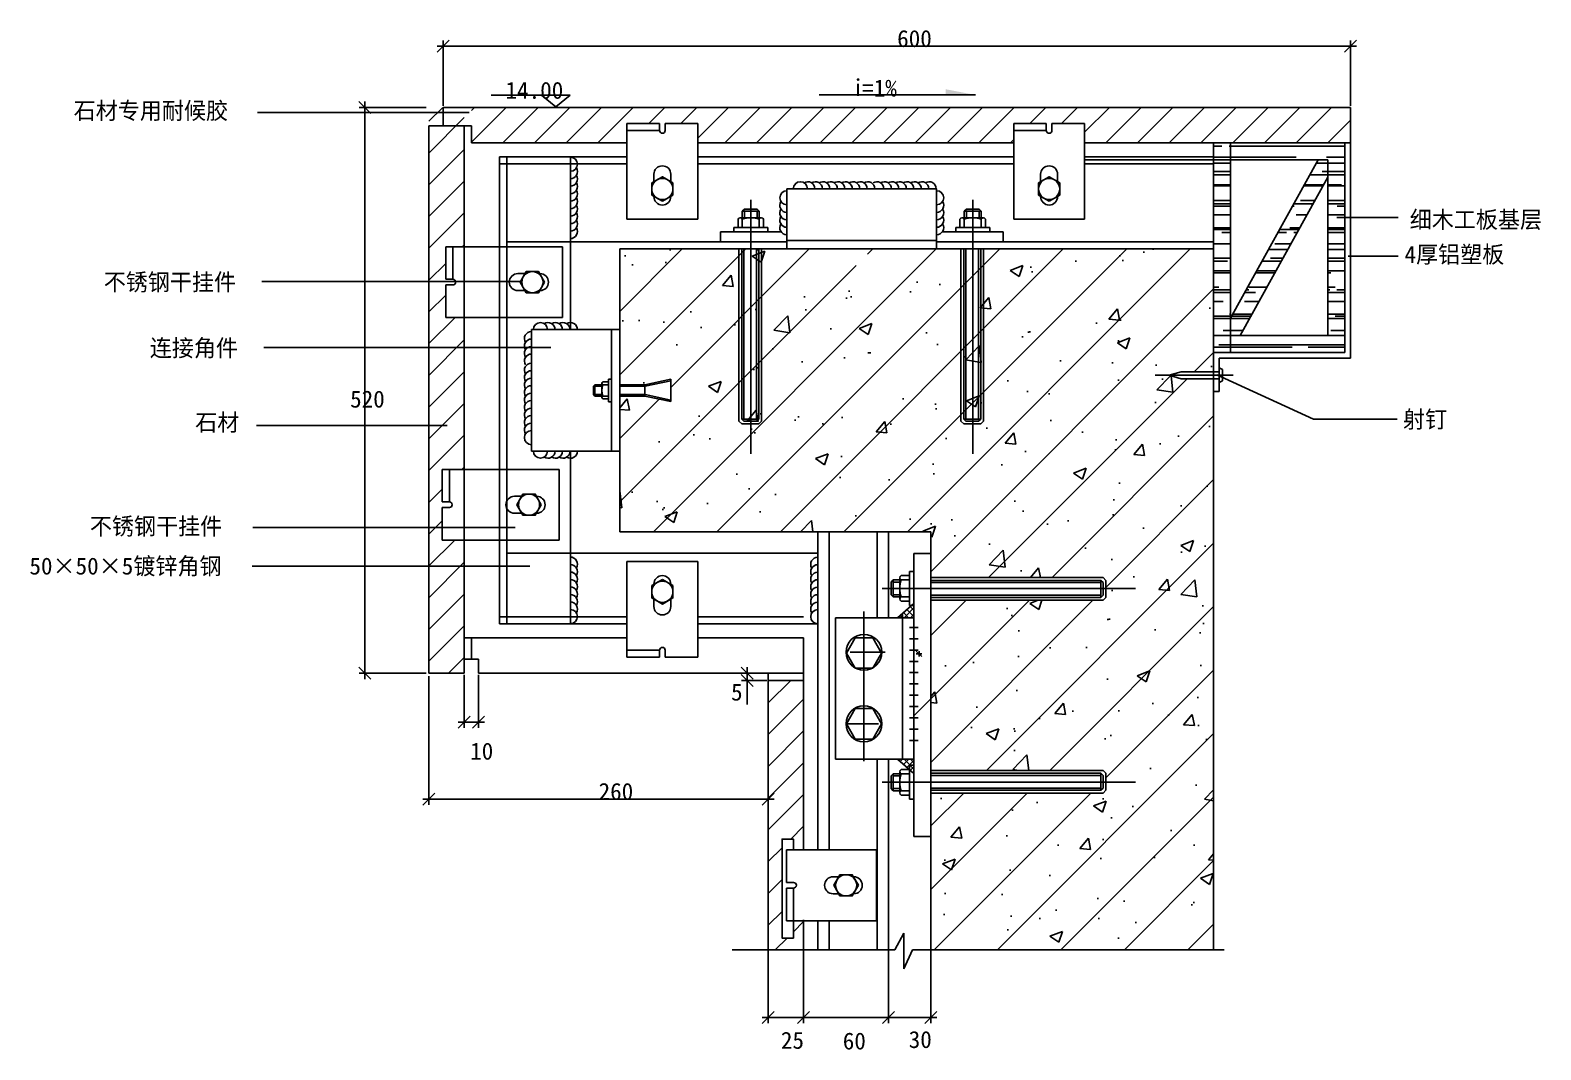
# Model space of a CAD drawing. Header units: metres. Extents: x 2678 to 3802, y 1720 to 3173.
# Drawn here: x 2678 to 3747, y 1720 to 2441 of the extents above; entities that cross this region are included whole.
import ezdxf

# ---------------------------------------------------------------- set-up
doc = ezdxf.new("R2010")
doc.units = ezdxf.units.M
for name, color, linetype in [('1', 1, 'Continuous'), ('2', 2, 'Continuous'), ('3', 5, 'Continuous'), ('4', 4, 'Continuous'), ('7', 7, 'Continuous'), ('BH', 3, 'Continuous'), ('Dim', 3, 'Continuous'), ('HATCH', 8, 'Continuous'), ('TEXT', 7, 'Continuous'), ('ZJSY-CC155-D10', 7, 'Continuous'), ('图框', 7, 'Continuous')]:
    doc.layers.add(name, color=color, linetype=linetype)

# ---------------------------------------------------------------- blocks, each defined once
blk = doc.blocks.new('_ArchTick')
for p, q in [((-0.5, 0), (0.5, 0)), ((0, -0.47), (0, 0.47))]:
    blk.add_line(p, q)
at = {"color": 0, "linetype": 'ByBlock'}
blk.add_lwpolyline([(-0.5, -0.5), (0.5, 0.5)], dxfattribs=at)

msp = doc.modelspace()

# ---------------------------------------------------------------- hatches: boundary and pattern name
h = msp.add_hatch()
h.set_pattern_fill('ANSI31', scale=5)
h.paths.add_polyline_path([(2985.32, 2386.39), (2960.32, 2386.39), (2960.32, 1986.39), (2985.32, 1986.39), (2985.32, 2080.56), (2969.77, 2080.56), (2969.77, 2103.56), (2974.77, 2103.56, 1), (2974.77, 2107.56), (2969.77, 2107.56), (2969.77, 2130.56), (2985.32, 2130.56), (2985.32, 2237.87), (2972.14, 2237.87), (2972.14, 2260.87), (2977.14, 2260.87, 1), (2977.14, 2264.87), (2972.14, 2264.87), (2972.14, 2287.87), (2985.32, 2287.87)])
h = msp.add_hatch()
h.set_pattern_fill('ANSI31', scale=5)
h.paths.add_polyline_path([(3160.32, 2386.39), (2990.32, 2386.39), (2990.32, 2361.39), (3100.39, 2361.39), (3100.39, 2375.08), (3123.39, 2375.08), (3123.39, 2370.08, 1), (3127.39, 2370.08), (3127.39, 2375.08), (3150.39, 2375.08), (3150.39, 2361.39), (3373.98, 2361.39), (3373.98, 2375.08), (3396.98, 2375.08), (3396.98, 2370.08, 1), (3400.98, 2370.08), (3400.98, 2375.08), (3423.98, 2375.08), (3423.98, 2361.39), (3612.13, 2361.39), (3612.13, 2386.39)])
h = msp.add_hatch()
h.set_pattern_fill('AR-RROOF', scale=0.6)
h.paths.add_polyline_path([(3527.32, 2349.39), (3515.32, 2349.39), (3515.32, 2286.39), (3515.32, 2225.11), (3527.32, 2225.11)])
h.paths.add_polyline_path([(3527.32, 2361.39), (3515.32, 2361.39), (3515.32, 2349.39), (3527.32, 2349.39)])
h = msp.add_hatch()
h.set_pattern_fill('AR-RROOF', scale=0.6)
h.paths.add_polyline_path([(3608.13, 2352.39), (3592.13, 2352.39), (3592.13, 2356.39), (3592.13, 2361.39), (3527.32, 2361.39), (3527.32, 2349.39), (3596.13, 2349.39), (3596.13, 2225.11), (3527.32, 2225.11), (3527.32, 2213.11), (3608.13, 2213.11)])
h = msp.add_hatch()
h.set_pattern_fill('AR-RROOF', scale=0.6)
h.paths.add_polyline_path([(3608.13, 2361.39), (3592.13, 2361.39), (3592.13, 2356.39), (3592.13, 2352.39), (3608.13, 2352.39)])
h = msp.add_hatch()
h.set_pattern_fill('AR-RROOF', scale=0.6)
h.paths.add_polyline_path([(3596.13, 2337), (3596.13, 2349.39), (3589.27, 2349.39), (3527.32, 2237.49), (3527.32, 2225.11), (3534.18, 2225.11)])
h = msp.add_hatch()
h.set_pattern_fill('ANSI31', scale=10)
h.paths.add_polyline_path([(3515.32, 2194.53), (3492.33, 2194.53), (3483.91, 2197.03), (3492.33, 2199.52), (3515.32, 2199.52), (3515.32, 2286.39), (3270.44, 2286.39), (3270.44, 2268.58), (3274.24, 2250.39), (3258.63, 2250.39), (3262.44, 2268.58), (3262.44, 2286.39), (3213.46, 2286.39), (3095.32, 2286.39), (3095.32, 2190.39), (3113.12, 2190.39), (3131.32, 2194.19), (3131.32, 2178.58), (3113.12, 2182.39), (3095.32, 2182.39), (3095.32, 2143.43), (3095.32, 2086.39), (3315.32, 2086.39), (3315.32, 2054.05), (3437.08, 2054.05), (3439.08, 2052.05), (3439.08, 2040.05), (3437.08, 2038.05), (3315.32, 2038.05), (3315.32, 1917.73), (3437.08, 1917.73), (3439.08, 1915.73), (3439.08, 1903.73), (3437.08, 1901.73), (3315.32, 1901.73), (3315.32, 1870.96), (3315.32, 1790.91), (3515.32, 1790.91)])
h = msp.add_hatch()
h.set_pattern_fill('AR-CONC', scale=0.5)
h.paths.add_polyline_path([(3515.32, 2286.39), (3270.44, 2286.39), (3270.44, 2268.58), (3274.24, 2250.39), (3258.63, 2250.39), (3262.44, 2268.58), (3262.44, 2286.39), (3213.46, 2286.39), (3095.32, 2286.39), (3095.32, 2190.39), (3113.12, 2190.39), (3131.32, 2194.19), (3131.32, 2178.58), (3113.12, 2182.39), (3095.32, 2182.39), (3095.32, 2143.43), (3095.32, 2086.39), (3315.32, 2086.39), (3315.32, 2054.05), (3437.08, 2054.05), (3439.08, 2052.05), (3439.08, 2040.05), (3437.08, 2038.05), (3315.32, 2038.05), (3315.32, 1917.73), (3437.08, 1917.73), (3439.08, 1915.73), (3439.08, 1903.73), (3437.08, 1901.73), (3315.32, 1901.73), (3315.32, 1870.96), (3315.32, 1790.91), (3515.32, 1790.91), (3515.32, 2194.53), (3492.33, 2194.53), (3483.91, 2197.03), (3492.33, 2199.52), (3515.32, 2199.52)])
h = msp.add_hatch()
h.set_pattern_fill('AR-SAND', scale=2)
h.paths.add_polyline_path([(3193.57, 2166.12), (3192.07, 2164.62), (3183.07, 2164.62), (3181.57, 2166.12), (3181.57, 2282.62), (3179.57, 2282.62), (3179.57, 2164.62), (3181.57, 2162.62), (3193.57, 2162.62), (3195.57, 2164.62), (3195.57, 2282.62), (3193.57, 2282.62)])
h = msp.add_hatch()
h.set_pattern_fill('AR-SAND', scale=2)
h.paths.add_polyline_path([(3350.55, 2166.12), (3349.05, 2164.62), (3340.05, 2164.62), (3338.55, 2166.12), (3338.55, 2282.62), (3336.55, 2282.62), (3336.55, 2164.62), (3338.55, 2162.62), (3350.55, 2162.62), (3352.55, 2164.62), (3352.55, 2282.62), (3350.55, 2282.62)])
h = msp.add_hatch()
h.set_pattern_fill('AR-RROOF', scale=0.6)
h.paths.add_polyline_path([(3527.32, 2225.11), (3515.32, 2225.11), (3515.32, 2213.11), (3527.32, 2213.11)])
h = msp.add_hatch()
h.set_pattern_fill('AR-SAND', scale=2)
h.paths.add_polyline_path([(3435.58, 2052.05), (3437.08, 2050.55), (3437.08, 2041.55), (3435.58, 2040.05), (3319.08, 2040.05), (3319.08, 2038.05), (3437.08, 2038.05), (3439.08, 2040.05), (3439.08, 2052.05), (3437.08, 2054.05), (3319.08, 2054.05), (3319.08, 2052.05)])
h = msp.add_hatch()
h.set_pattern_fill('ANSI31', scale=5)
h.paths.add_polyline_path([(3200.32, 1790.91), (3225.32, 1790.91), (3225.32, 1811.55), (3218.08, 1811.55), (3218.08, 1799.21), (3210.08, 1799.21), (3210.08, 1869.21), (3218.08, 1869.21), (3218.08, 1861.55), (3225.32, 1861.55), (3225.32, 1981.39), (3200.32, 1981.39)])
h = msp.add_hatch()
h.set_pattern_fill('AR-SAND', scale=2)
h.paths.add_polyline_path([(3435.58, 1903.73), (3437.08, 1905.23), (3437.08, 1914.23), (3435.58, 1915.73), (3319.08, 1915.73), (3319.08, 1917.73), (3437.08, 1917.73), (3439.08, 1915.73), (3439.08, 1903.73), (3437.08, 1901.73), (3319.08, 1901.73), (3319.08, 1903.73)])
at = {"layer": 'BH'}
h = msp.add_hatch(dxfattribs=at)
h.set_pattern_fill('ANSI32', scale=30)
h.paths.add_polyline_path([(3315.32, 2070.96), (3303.32, 2070.96), (3303.32, 1870.96), (3315.32, 1870.96)])
h = msp.add_hatch(dxfattribs=at)
h.set_pattern_fill('ANSI37')
h.paths.add_polyline_path([(3303.32, 2035.69), (3291.67, 2025.69), (3303.32, 2025.69)])
h = msp.add_hatch(dxfattribs=at)
h.set_pattern_fill('ANSI37')
h.paths.add_polyline_path([(3291.67, 1925.69), (3303.32, 1925.69), (3303.32, 1915.69)])

# ---------------------------------------------------------------- linework, layer by layer
for p, q in [((2970.32, 2387.39), (2970.32, 2431.59)), ((2970.32, 2429.59), (3612.13, 2429.59)), ((3612.13, 2387.39), (3612.13, 2431.59)), ((2958.32, 2386.39), (2913, 2386.39)), ((2915, 2386.39), (2915, 1986.39)), ((2970.32, 2373.38), (2960.32, 2373.38)), ((2985.32, 2373.38), (2990.32, 2373.38)), ((3608.13, 2352.39), (3608.13, 2361.39)), ((3589.27, 2349.39), (3527.32, 2237.49)), ((3596.13, 2337), (3534.18, 2225.11)), ((3213.46, 2328.86, 253), (3213.46, 2286.39, 253)), ((3319.38, 2328.86, 253), (3213.46, 2328.86, 253)), ((3319.38, 2286.39, 253), (3319.38, 2328.86, 253)), ((3193.94, 2308.44), (3180.44, 2308.44)), ((3183.44, 2314.44), (3181.94, 2312.94)), ((3181.94, 2301.39), (3181.94, 2312.94)), ((3193.94, 2312.94), (3181.94, 2312.94)), ((3193.94, 2308.44), (3181.94, 2308.44)), ((3192.44, 2314.44), (3183.44, 2314.44)), ((3183.44, 2308.44), (3183.44, 2312.94)), ((3193.94, 2312.94), (3192.44, 2314.44)), ((3192.44, 2308.44), (3192.44, 2312.94)), ((3193.94, 2301.39), (3193.94, 2312.94)), ((3193.94, 2308.44), (3195.44, 2308.44)), ((3350.92, 2308.44), (3337.42, 2308.44)), ((3340.42, 2314.44), (3338.92, 2312.94)), ((3350.92, 2312.94), (3338.92, 2312.94)), ((3338.92, 2301.39), (3338.92, 2312.94)), ((3350.92, 2308.44), (3338.92, 2308.44)), ((3349.42, 2314.44), (3340.42, 2314.44)), ((3340.42, 2308.44), (3340.42, 2312.94)), ((3350.92, 2312.94), (3349.42, 2314.44)), ((3349.42, 2308.44), (3349.42, 2312.94)), ((3350.92, 2301.39), (3350.92, 2312.94)), ((3350.92, 2308.44), (3352.42, 2308.44)), ((3166.44, 2298.39), (3166.44, 2291.39)), ((3175.94, 2301.39), (3199.94, 2301.39)), ((3175.94, 2298.39), (3175.94, 2301.39)), ((3175.94, 2298.39), (3199.94, 2298.39)), ((3178.94, 2301.39), (3178.94, 2307.39)), ((3196.94, 2301.39), (3196.94, 2307.39)), ((3199.94, 2298.39), (3199.94, 2301.39)), ((3332.92, 2298.39), (3332.92, 2301.39)), ((3332.92, 2301.39), (3356.92, 2301.39)), ((3332.92, 2298.39), (3356.92, 2298.39)), ((3335.92, 2301.39), (3335.92, 2307.39)), ((3353.92, 2301.39), (3353.92, 2307.39)), ((3356.92, 2298.39), (3356.92, 2301.39)), ((3366.44, 2298.39), (3366.44, 2291.39)), ((3213.46, 2292.39, 253), (3319.38, 2292.39, 253)), ((3179.57, 2286.39), (3179.57, 2164.62)), ((3181.57, 2286.39), (3181.57, 2166.12)), ((3183.07, 2166.12), (3183.07, 2286.39)), ((3192.07, 2166.12), (3192.07, 2286.39)), ((3193.57, 2286.39), (3193.57, 2166.12)), ((3195.57, 2286.39), (3195.57, 2164.62)), ((3213.46, 2286.39, 253), (3319.38, 2286.39, 253)), ((3336.55, 2286.39), (3336.55, 2164.62)), ((3338.55, 2286.39), (3338.55, 2166.12)), ((3340.05, 2166.12), (3340.05, 2286.39)), ((3349.05, 2166.12), (3349.05, 2286.39)), ((3350.55, 2286.39), (3350.55, 2166.12)), ((3352.55, 2286.39), (3352.55, 2164.62)), ((3095.32, 2229.34), (3032.85, 2229.34)), ((3032.85, 2229.34), (3032.85, 2143.43)), ((3089.32, 2143.43), (3089.32, 2229.34)), ((3095.32, 2143.43), (3095.32, 2229.34)), ((3077.62, 2190.39), (3076.62, 2189.39)), ((3077.62, 2190.39), (3077.62, 2182.39)), ((3087.32, 2190.39), (3077.62, 2190.39)), ((3082.62, 2190.39), (3082.62, 2191.39)), ((3082.62, 2190.39), (3082.62, 2181.39)), ((3082.62, 2190.39), (3082.62, 2182.39)), ((3087.32, 2192.39), (3083.32, 2192.39)), ((3089.32, 2194.39), (3087.32, 2194.39)), ((3087.32, 2194.39), (3087.32, 2178.39)), ((3089.32, 2178.39), (3089.32, 2194.39)), ((3095.32, 2190.39), (3113.12, 2190.39)), ((3113.12, 2190.39), (3131.32, 2194.19)), ((3113.12, 2182.39), (3113.12, 2190.39)), ((3113.27, 2189.4), (3131.46, 2193.2)), ((3131.32, 2178.58), (3131.32, 2194.19)), ((3529.12, 2197.03), (3473.97, 2197.03)), ((3076.62, 2189.39), (3076.62, 2183.39)), ((3076.62, 2183.39), (3077.62, 2182.39)), ((3082.62, 2189.39), (3077.62, 2189.39)), ((3082.62, 2183.39), (3077.62, 2183.39)), ((3087.32, 2182.39), (3077.62, 2182.39)), ((3087.32, 2180.39), (3083.32, 2180.39)), ((3113.12, 2189.39), (3095.32, 2189.39)), ((3113.12, 2183.39), (3095.32, 2183.39)), ((3095.32, 2182.39), (3113.12, 2182.39)), ((3113.12, 2182.39), (3131.32, 2178.58)), ((3113.27, 2183.38), (3131.46, 2179.57)), ((3089.32, 2178.39), (3087.32, 2178.39)), ((3179.57, 2164.62), (3181.57, 2162.62)), ((3181.57, 2166.12), (3183.07, 2164.62)), ((3193.57, 2166.12), (3181.57, 2166.12)), ((3193.57, 2162.62), (3181.57, 2162.62)), ((3192.07, 2164.62), (3183.07, 2164.62)), ((3193.57, 2166.12), (3192.07, 2164.62)), ((3195.57, 2164.62), (3193.57, 2162.62)), ((3336.55, 2164.62), (3338.55, 2162.62)), ((3350.55, 2166.12), (3338.55, 2166.12)), ((3338.55, 2166.12), (3340.05, 2164.62)), ((3350.55, 2162.62), (3338.55, 2162.62)), ((3349.05, 2164.62), (3340.05, 2164.62)), ((3350.55, 2166.12), (3349.05, 2164.62)), ((3352.55, 2164.62), (3350.55, 2162.62)), ((3032.85, 2143.43), (3095.32, 2143.43)), ((3288.77, 2052.42, 342.86), (3287.27, 2050.92, 342.86)), ((3288.77, 2052.42, 342.86), (3288.77, 2040.42, 342.86)), ((3300.32, 2052.42, 342.86), (3288.77, 2052.42, 342.86)), ((3293.27, 2052.42, 342.86), (3293.27, 2053.92, 342.86)), ((3293.27, 2052.42, 342.86), (3293.27, 2040.42, 342.86)), ((3293.27, 2052.42, 342.86), (3293.27, 2038.92, 342.86)), ((3300.32, 2055.42, 342.86), (3294.32, 2055.42, 342.86)), ((3303.32, 2058.42, 342.86), (3300.32, 2058.42, 342.86)), ((3300.32, 2034.42, 342.86), (3300.32, 2058.42, 342.86)), ((3303.32, 2034.42, 342.86), (3303.32, 2058.42, 342.86)), ((3315.32, 2054.05, 342.86), (3437.08, 2054.05, 342.86)), ((3315.32, 2052.05, 342.86), (3435.58, 2052.05, 342.86)), ((3435.58, 2052.05, 342.86), (3437.08, 2050.55, 342.86)), ((3435.58, 2052.05, 342.86), (3435.58, 2040.05, 342.86)), ((3437.08, 2054.05, 342.86), (3439.08, 2052.05, 342.86)), ((3439.08, 2052.05, 342.86), (3439.08, 2040.05, 342.86)), ((3287.27, 2050.92, 342.86), (3287.27, 2041.92, 342.86)), ((3287.27, 2041.92, 342.86), (3288.77, 2040.42, 342.86)), ((3293.27, 2050.92, 342.86), (3288.77, 2050.92, 342.86)), ((3293.27, 2041.92, 342.86), (3288.77, 2041.92, 342.86)), ((3435.58, 2050.55, 342.86), (3315.32, 2050.55, 342.86)), ((3435.58, 2041.55, 342.86), (3315.32, 2041.55, 342.86)), ((3435.58, 2040.05, 342.86), (3437.08, 2041.55, 342.86)), ((3437.08, 2050.55, 342.86), (3437.08, 2041.55, 342.86)), ((3300.32, 2040.42, 342.86), (3288.77, 2040.42, 342.86)), ((3300.32, 2037.42, 342.86), (3294.32, 2037.42, 342.86)), ((3303.32, 2034.42, 342.86), (3300.32, 2034.42, 342.86)), ((3315.32, 2040.05, 342.86), (3435.58, 2040.05, 342.86)), ((3315.32, 2038.05, 342.86), (3437.08, 2038.05, 342.86)), ((3437.08, 2038.05, 342.86), (3439.08, 2040.05, 342.86)), ((2958.32, 1986.39), (2913, 1986.39)), ((2960.32, 1984.39), (2960.32, 1895.33)), ((3200.32, 1984.39), (3200.32, 1895.33)), ((3287.27, 1913.86, 342.86), (3288.77, 1915.36, 342.86)), ((3287.27, 1904.86, 342.86), (3287.27, 1913.86, 342.86)), ((3300.32, 1915.36, 342.86), (3288.77, 1915.36, 342.86)), ((3288.77, 1903.36, 342.86), (3288.77, 1915.36, 342.86)), ((3293.27, 1913.86, 342.86), (3288.77, 1913.86, 342.86)), ((3293.27, 1903.36, 342.86), (3293.27, 1916.86, 342.86)), ((3293.27, 1903.36, 342.86), (3293.27, 1915.36, 342.86)), ((3300.32, 1918.36, 342.86), (3294.32, 1918.36, 342.86)), ((3300.32, 1921.36, 342.86), (3300.32, 1897.36, 342.86)), ((3303.32, 1921.36, 342.86), (3300.32, 1921.36, 342.86)), ((3303.32, 1921.36, 342.86), (3303.32, 1897.36, 342.86)), ((3315.32, 1917.73, 342.86), (3437.08, 1917.73, 342.86)), ((3315.32, 1915.73, 342.86), (3435.58, 1915.73, 342.86)), ((3435.58, 1914.23, 342.86), (3315.32, 1914.23, 342.86)), ((3435.58, 1915.73, 342.86), (3437.08, 1914.23, 342.86)), ((3435.58, 1903.73, 342.86), (3435.58, 1915.73, 342.86)), ((3437.08, 1917.73, 342.86), (3439.08, 1915.73, 342.86)), ((3437.08, 1905.23, 342.86), (3437.08, 1914.23, 342.86)), ((3439.08, 1903.73, 342.86), (3439.08, 1915.73, 342.86)), ((3288.77, 1903.36, 342.86), (3287.27, 1904.86, 342.86)), ((3293.27, 1904.86, 342.86), (3288.77, 1904.86, 342.86)), ((3300.32, 1903.36, 342.86), (3288.77, 1903.36, 342.86)), ((3293.27, 1903.36, 342.86), (3293.27, 1901.86, 342.86)), ((3435.58, 1905.23, 342.86), (3315.32, 1905.23, 342.86)), ((3315.32, 1903.73, 342.86), (3435.58, 1903.73, 342.86)), ((3435.58, 1903.73, 342.86), (3437.08, 1905.23, 342.86)), ((3437.08, 1901.73, 342.86), (3439.08, 1903.73, 342.86)), ((2960.32, 1897.33), (3200.32, 1897.33)), ((3300.32, 1900.36, 342.86), (3294.32, 1900.36, 342.86)), ((3303.32, 1897.36, 342.86), (3300.32, 1897.36, 342.86)), ((3315.32, 1901.73, 342.86), (3437.08, 1901.73, 342.86)), ((3200.32, 1810.22), (3200.32, 1741.14)), ((3225.32, 1812.22), (3225.32, 1741.14)), ((3225.32, 1810.22), (3225.32, 1741.14)), ((3285.32, 1814.22), (3285.32, 1741.14)), ((3285.32, 1812.22), (3285.32, 1741.14)), ((3315.32, 1814.22), (3315.32, 1741.14)), ((3225.32, 1743.14), (3200.32, 1743.14)), ((3285.32, 1743.14), (3225.32, 1743.14)), ((3315.32, 1743.14), (3285.32, 1743.14))]:
    msp.add_line(p, q)
for points in [[(2988.72, 2382.87), (2839.04, 2382.87)], [(3602.55, 2308.46), (3645.95, 2308.46)], [(3610.47, 2281.23), (3645.95, 2281.23)], [(3025.28, 2263.36), (2842.21, 2263.36)], [(3046.45, 2216.79), (2843.49, 2216.79)], [(3517.51, 2197.45), (3585.88, 2165.92), (3645.25, 2165.92)], [(2973.27, 2161.62), (2838.26, 2161.62)], [(3021.32, 2089.48), (2835.65, 2089.48)], [(3031.66, 2062.08), (2835.21, 2062.08)]]:
    msp.add_lwpolyline(points)
for centre, radius, start, end in [((3060.32, 2346.25, 342.86), 5, 270, 90), ((3060.32, 2340.96, 342.86), 5, 270, 31.94), ((3060.32, 2335.67, 342.86), 5, 270, 31.94), ((3060.32, 2330.38, 342.86), 5, 270, 31.94), ((3223, 2328.86, 253), 5, 0, 180), ((3228.29, 2328.86, 253), 5, 0, 121.94), ((3233.58, 2328.86, 253), 5, 0, 121.94), ((3238.87, 2328.86, 253), 5, 0, 121.94), ((3244.16, 2328.86, 253), 5, 0, 121.94), ((3249.45, 2328.86, 253), 5, 0, 121.94), ((3254.74, 2328.86, 253), 5, 0, 121.94), ((3260.03, 2328.86, 253), 5, 0, 121.94), ((3265.32, 2328.86, 253), 5, 0, 121.94), ((3270.61, 2328.86, 253), 5, 0, 121.94), ((3277.1, 2328.86, 253), 5, 0, 121.94), ((3282.39, 2328.86, 253), 5, 0, 121.94), ((3287.68, 2328.86, 253), 5, 0, 121.94), ((3292.97, 2328.86, 253), 5, 0, 121.94), ((3298.26, 2328.86, 253), 5, 0, 121.94), ((3303.54, 2328.86, 253), 5, 0, 121.94), ((3308.83, 2328.86, 253), 5, 0, 121.94), ((3314.12, 2328.86, 253), 5, 0, 121.94), ((3060.32, 2325.09, 342.86), 5, 270, 31.94), ((3060.32, 2319.8, 342.86), 5, 270, 31.94), ((3213.46, 2322.51, 253), 5, 90, 270), ((3213.46, 2317.22, 253), 5, 148.06, 270), ((3319.38, 2322.51, 253), 5, 270, 90), ((3319.38, 2317.22, 253), 5, 270, 31.94), ((3060.32, 2314.51, 342.86), 5, 270, 31.94), ((3060.32, 2309.22, 342.86), 5, 270, 31.94), ((3180.44, 2306.84), 1.6, 20.02, 159.98), ((3187.94, 2290.77), 17.67, 70.15, 109.85), ((3195.44, 2306.84), 1.6, 20.02, 159.98), ((3213.46, 2311.93, 253), 5, 148.06, 270), ((3213.46, 2306.64, 253), 5, 148.06, 270), ((3319.38, 2311.93, 253), 5, 270, 31.94), ((3319.38, 2306.64, 253), 5, 270, 31.94), ((3337.42, 2306.84), 1.6, 20.02, 159.98), ((3344.92, 2290.77), 17.67, 70.15, 109.85), ((3352.42, 2306.84), 1.6, 20.02, 159.98), ((3060.32, 2303.93, 342.86), 5, 270, 31.94), ((3060.32, 2298.64, 342.86), 5, 270, 31.94), ((3213.46, 2301.35, 253), 5, 148.06, 270), ((3319.38, 2301.35, 253), 5, 270, 31.94), ((3039.2, 2229.34), 5, 0, 180), ((3044.49, 2229.34), 5, 0, 121.94), ((3049.78, 2229.34), 5, 0, 121.94), ((3055.07, 2229.34), 5, 0, 121.94), ((3060.36, 2229.34), 5, 0, 121.94), ((3032.85, 2222.93), 5, 90, 211.94), ((3032.85, 2217.64), 5, 90, 211.94), ((3032.85, 2212.35), 5, 90, 211.94), ((3032.85, 2207.06), 5, 90, 211.94), ((3032.85, 2200.57), 5, 90, 211.94), ((3032.85, 2195.28), 5, 90, 211.94), ((3032.85, 2189.99), 5, 90, 211.94), ((3094.4, 2186.39), 11.78, 160.15, 199.85), ((3083.69, 2191.39), 1.06, 110.02, 249.98), ((3032.85, 2184.7), 5, 90, 211.94), ((3032.85, 2179.41), 5, 90, 211.94), ((3083.69, 2181.39), 1.06, 110.02, 249.98), ((3032.85, 2174.12), 5, 90, 211.94), ((3032.85, 2168.83), 5, 90, 211.94), ((3032.85, 2163.54), 5, 90, 211.94), ((3032.85, 2158.25), 5, 90, 211.94), ((3032.85, 2152.96), 5, 90, 270), ((3039.2, 2143.43), 5, 180, 0), ((3044.49, 2143.43), 5, 238.06, 0), ((3049.78, 2143.43), 5, 238.06, 0), ((3055.07, 2143.43), 5, 238.06, 0), ((3060.36, 2143.43), 5, 238.06, 0), ((3060.32, 2063.56, 342.86), 5, 328.06, 90), ((3060.32, 2058.27, 342.86), 5, 328.06, 90), ((3235.32, 2063.42, -342.86), 5, 90, 211.94), ((3235.32, 2058.13, -342.86), 5, 90, 211.94), ((3060.32, 2052.98, 342.86), 5, 328.06, 90), ((3060.32, 2047.69, 342.86), 5, 328.06, 90), ((3235.32, 2052.84, -342.86), 5, 90, 211.94), ((3235.32, 2047.55, -342.86), 5, 90, 211.94), ((3294.87, 2053.92, 342.86), 1.6, 110.02, 249.98), ((3310.94, 2046.42, 342.86), 17.67, 160.15, 199.85), ((3060.32, 2042.4, 342.86), 5, 328.06, 90), ((3060.32, 2037.11, 342.86), 5, 328.06, 90), ((3235.32, 2042.26, -342.86), 5, 90, 211.94), ((3235.32, 2036.97, -342.86), 5, 90, 211.94), ((3060.32, 2031.81, 342.86), 5, 328.06, 90), ((3060.32, 2026.52, 342.86), 5, 270, 90), ((3235.32, 2031.68, -342.86), 5, 90, 211.94), ((3235.32, 2026.39, -342.86), 5, 90, 270), ((3294.87, 2038.92, 342.86), 1.6, 110.02, 249.98), ((3294.87, 1916.86, 342.86), 1.6, 110.02, 249.98), ((3310.94, 1909.36, 342.86), 17.67, 160.15, 199.85), ((3294.87, 1901.86, 342.86), 1.6, 110.02, 249.98)]:
    msp.add_arc(centre, radius, start, end)
at = {"layer": '1'}
msp.add_line((3521.56, 2201.04, 342.86), (3521.56, 2193.02, 342.86), dxfattribs=at)
for points in [[(3521.56, 2201.04), (3519.32, 2202.21), (3519.32, 2191.85), (3521.56, 2193.02)], [(3519.32, 2194.53), (3492.33, 2194.53), (3483.91, 2197.03), (3492.33, 2199.52), (3519.32, 2199.52)]]:
    msp.add_lwpolyline(points, dxfattribs=at)
at = {"layer": '2'}
for p, q in [((3209.44, 2298.39), (3166.44, 2298.39)), ((3366.44, 2298.39), (3323.4, 2298.39)), ((3095.32, 2086.39), (3095.32, 2286.39)), ((3515.32, 2286.39), (3095.32, 2286.39)), ((3515.32, 2286.39), (3515.32, 1790.91)), ((3315.32, 2086.39), (3095.32, 2086.39)), ((3315.32, 2086.39), (3315.32, 1790.91))]:
    msp.add_line(p, q, dxfattribs=at)
at = {"layer": '3'}
for p, q in [((3015.32, 2021.39, 342.86), (3015.32, 2351.39, 342.86)), ((3100.39, 2346.39), (3010.32, 2346.39)), ((3373.98, 2346.39), (3150.39, 2346.39)), ((3515.32, 2346.39), (3423.98, 2346.39)), ((3060.32, 2291.39), (3015.32, 2291.39, 342.86)), ((3243.32, 2086.39), (3243.32, 1861.55)), ((3277.32, 2086.39), (3277.32, 2025.69)), ((3060.32, 2071.39), (3015.32, 2071.39, 342.86)), ((3100.39, 2026.39), (3010.32, 2026.39)), ((3225.32, 2026.39), (3150.39, 2026.39)), ((3267.98, 2030.03), (3267.98, 1924.25)), ((3258.17, 2001.26), (3282.9, 2001.26)), ((3277.32, 1925.69), (3277.32, 1790.91)), ((3243.32, 1811.55), (3243.32, 1790.91)), ((3289.78, 1790.85), (3174.81, 1790.91, 342.86)), ((3522.8, 1790.91, 342.86), (3302.43, 1790.92))]:
    msp.add_line(p, q, dxfattribs=at)
for points in [[(3280.42, 2000.69), (3274.21, 2011.44), (3261.81, 2011.44), (3255.61, 2000.69), (3261.81, 1989.95), (3274.21, 1989.95)], [(3280.39, 1950.69), (3274.18, 1961.44), (3261.78, 1961.44), (3255.57, 1950.69), (3261.78, 1939.95), (3274.18, 1939.95)]]:
    msp.add_lwpolyline(points, close=True, dxfattribs=at)
for centre in [(3268.01, 2001.26), (3267.98, 1950.69)]:
    msp.add_circle(centre, 12.67, dxfattribs=at)
at = {"layer": '4'}
for p, q in [((3100.32, 2386.39), (2970.32, 2386.39)), ((2970.32, 2373.38), (2970.32, 2386.39)), ((3612.13, 2386.39), (2970.32, 2386.39)), ((3160.32, 2386.39), (3175.32, 2386.39)), ((3612.13, 2386.39), (3160.32, 2386.39)), ((3612.13, 2361.39), (3612.13, 2386.39)), ((2960.32, 1986.39), (2960.32, 2373.38)), ((2985.32, 2373.38), (2970.32, 2373.38)), ((2985.32, 2258.2), (2985.32, 2373.38)), ((2985.32, 1986.39), (2985.32, 2373.38)), ((2990.32, 2373.38), (2990.32, 2361.39)), ((2990.32, 2361.39), (2990.32, 2373.38)), ((3100.39, 2375.08), (3123.39, 2375.08)), ((3100.39, 2307.35), (3100.39, 2375.08)), ((3123.39, 2375.08), (3123.39, 2370.08)), ((3127.39, 2375.08), (3127.39, 2370.08)), ((3127.39, 2375.08), (3150.39, 2375.08)), ((3150.39, 2375.08), (3150.39, 2307.35)), ((3373.98, 2307.35), (3373.98, 2375.08)), ((3373.98, 2375.08), (3396.98, 2375.08)), ((3396.98, 2375.08), (3396.98, 2370.08)), ((3400.98, 2375.08), (3423.98, 2375.08)), ((3400.98, 2375.08), (3400.98, 2370.08)), ((3423.98, 2375.08), (3423.98, 2307.35)), ((2990.32, 2361.39), (2990.32, 2371.39)), ((3100.32, 2361.39), (2990.32, 2361.39)), ((3100.39, 2361.39), (2990.32, 2361.39)), ((3373.98, 2361.39), (3150.39, 2361.39)), ((3612.13, 2361.39), (3423.98, 2361.39)), ((3515.32, 2286.39), (3515.32, 2361.39)), ((3527.32, 2213.11), (3527.32, 2361.39)), ((3612.13, 2361.39), (3612.13, 2209.11)), ((3100.39, 2351.39), (3010.32, 2351.39)), ((3010.32, 2021.39, 342.86), (3010.32, 2351.39, 342.86)), ((3060.32, 2229.34), (3060.32, 2351.39)), ((3373.98, 2351.39), (3150.39, 2351.39)), ((3515.32, 2351.39), (3423.98, 2351.39)), ((3608.13, 2352.39), (3608.13, 2213.11)), ((3596.13, 2349.39), (3423.98, 2349.39)), ((3596.13, 2349.39), (3596.13, 2225.11)), ((3150.39, 2307.35), (3100.39, 2307.35)), ((3423.98, 2307.35), (3373.98, 2307.35)), ((3054.87, 2287.87), (2972.14, 2287.87)), ((2972.14, 2287.87), (2972.14, 2264.87)), ((3054.87, 2237.87), (3054.87, 2287.87)), ((3213.46, 2291.39), (3060.32, 2291.39)), ((3515.32, 2291.39), (3319.38, 2291.39)), ((2972.14, 2264.87), (2977.14, 2264.87)), ((2972.14, 2260.87), (2972.14, 2237.87)), ((2972.14, 2260.87), (2977.14, 2260.87)), ((2972.14, 2237.87), (3054.87, 2237.87)), ((3596.13, 2225.11), (3515.32, 2225.11)), ((3608.13, 2213.11), (3515.32, 2213.11)), ((3519.32, 2209.11, 342.86), (3519.32, 2185.69, 342.86)), ((3612.13, 2209.11), (3519.32, 2209.11)), ((3515.32, 2185.69), (3519.32, 2185.69)), ((3060.32, 2071.39), (3060.32, 2143.43)), ((3052.5, 2130.56), (2969.77, 2130.56)), ((2969.77, 2130.56), (2969.77, 2107.56)), ((3052.5, 2080.56), (3052.5, 2130.56)), ((2969.77, 2107.56), (2974.77, 2107.56)), ((2969.77, 2103.56), (2969.77, 2080.56)), ((2969.77, 2103.56), (2974.77, 2103.56)), ((3235.32, 2086.39), (3235.32, 1861.55)), ((3285.32, 2086.39), (3285.32, 2025.69)), ((2969.77, 2080.56), (3052.5, 2080.56)), ((3060.32, 2021.39, 342.86), (3060.32, 2071.39, 342.86)), ((3235.32, 2071.39), (3060.32, 2071.39, 342.86)), ((3150.39, 2065.42), (3100.39, 2065.42)), ((3100.39, 2065.42), (3100.39, 1997.69)), ((3150.39, 1997.69), (3150.39, 2065.42)), ((3315.32, 2070.96, 342.86), (3303.32, 2070.96, 342.86)), ((3303.32, 1870.96, 342.86), (3303.32, 2070.96, 342.86)), ((3315.32, 1870.96, 342.86), (3315.32, 2070.96, 342.86)), ((3100.39, 2021.39), (3010.32, 2021.39)), ((3235.32, 2021.39), (3150.39, 2021.39)), ((3247.79, 2025.69, 342.86), (3303.32, 2025.69, 342.86)), ((3247.79, 1925.69), (3247.79, 2025.69)), ((3295.32, 1925.69, 342.86), (3295.32, 2027.89, 342.86)), ((3100.39, 2011.39), (2985.32, 2011.39)), ((2990.32, 1996.39), (2990.32, 2011.39)), ((3225.32, 2011.39), (3150.39, 2011.39)), ((3225.32, 2011.39), (3225.32, 1861.55)), ((3123.39, 1997.69), (3123.39, 2002.69)), ((3127.39, 1997.69), (3127.39, 2002.69)), ((2985.32, 1996.39), (2995.33, 1996.39)), ((2995.33, 1986.39, 342.86), (2995.33, 1996.39)), ((3100.39, 1997.69), (3123.39, 1997.69)), ((3127.39, 1997.69), (3150.39, 1997.69)), ((2985.32, 1986.39), (2960.32, 1986.39)), ((2995.33, 1986.39), (3225.32, 1986.39)), ((3200.32, 1986.39), (3200.32, 1790.91)), ((3200.32, 1981.39), (3215.32, 1981.39)), ((3225.32, 1981.39), (3200.32, 1981.39)), ((3303.32, 1925.69, 342.86), (3247.79, 1925.69, 342.86)), ((3285.32, 1925.69), (3285.32, 1790.91)), ((3315.32, 1870.96, 342.86), (3303.32, 1870.96, 342.86)), ((3213.18, 1861.55, -342.86), (3276.76, 1861.55, -342.86)), ((3213.18, 1838.55), (3213.18, 1861.55)), ((3276.76, 1861.55, -342.86), (3276.76, 1811.55, -342.86)), ((3213.18, 1838.55), (3218.18, 1838.55)), ((3213.18, 1811.55), (3213.18, 1834.55)), ((3213.18, 1834.55), (3218.18, 1834.55)), ((3276.76, 1811.55, -342.86), (3213.18, 1811.55, -342.86)), ((3225.32, 1811.55), (3225.32, 1790.91)), ((3235.32, 1811.55), (3235.32, 1790.91))]:
    msp.add_line(p, q, dxfattribs=at)
for centre in [(3125.39, 2328.73), (3398.98, 2328.73), (3033.49, 2262.87), (3031.12, 2105.56), (3125.39, 2044.04), (3255.38, 1836.55, -342.86)]:
    msp.add_circle(centre, 7.5, dxfattribs=at)
for centre, start, end in [((3125.39, 2370.08), 180, 0), ((3398.98, 2370.08), 180, 0), ((2977.14, 2262.87), 270, 90), ((2974.77, 2105.56), 270, 90), ((3125.39, 2002.69), 0, 180), ((3218.18, 1836.55), 270, 90)]:
    msp.add_arc(centre, 2, start, end, dxfattribs=at)
at = {"layer": '7'}
for p, q in [((3100.39, 2370.08), (3123.39, 2370.08)), ((3373.98, 2370.08), (3396.98, 2370.08)), ((3119.39, 2339.08), (3119.39, 2333.92)), ((3131.39, 2339.08), (3131.39, 2333.92)), ((3392.98, 2339.08), (3392.98, 2333.92)), ((3404.98, 2339.08), (3404.98, 2333.92)), ((3119.39, 2323.53), (3119.39, 2323.35)), ((3131.39, 2323.53), (3131.39, 2323.35)), ((3392.98, 2323.53), (3392.98, 2323.35)), ((3404.98, 2323.53), (3404.98, 2323.35)), ((2977.14, 2287.87), (2977.14, 2264.87)), ((3023.14, 2268.87), (3028.29, 2268.87)), ((3038.69, 2268.87), (3038.87, 2268.87)), ((3023.14, 2256.87), (3028.29, 2256.87)), ((3038.69, 2256.87), (3038.87, 2256.87)), ((2974.77, 2130.56), (2974.77, 2107.56)), ((3020.77, 2111.56), (3025.92, 2111.56)), ((3036.31, 2111.56), (3036.5, 2111.56)), ((3020.77, 2099.56), (3025.92, 2099.56)), ((3036.31, 2099.56), (3036.5, 2099.56)), ((3119.39, 2049.24), (3119.39, 2049.42)), ((3131.39, 2049.24), (3131.39, 2049.42)), ((3119.39, 2033.69), (3119.39, 2038.85)), ((3131.39, 2033.69), (3131.39, 2038.85)), ((3100.39, 2002.69), (3123.39, 2002.69)), ((3246.15, 1842.55, -342.86), (3250.19, 1842.55, -342.86)), ((3260.58, 1842.55, -342.86), (3260.76, 1842.55, -342.86)), ((3218.18, 1811.55), (3218.18, 1834.55)), ((3246.15, 1830.55, -342.86), (3250.19, 1830.55, -342.86)), ((3260.58, 1830.55, -342.86), (3260.76, 1830.55, -342.86))]:
    msp.add_line(p, q, dxfattribs=at)
for points in [[(3125.39, 2320.07), (3132.89, 2324.4), (3132.89, 2333.06), (3125.39, 2337.39), (3117.89, 2333.06), (3117.89, 2324.4)], [(3398.98, 2320.07), (3406.48, 2324.4), (3406.48, 2333.06), (3398.98, 2337.39), (3391.48, 2333.06), (3391.48, 2324.4)], [(3042.15, 2262.87), (3037.82, 2255.37), (3029.16, 2255.37), (3024.83, 2262.87), (3029.16, 2270.37), (3037.82, 2270.37)], [(3039.78, 2105.56), (3035.45, 2098.06), (3026.79, 2098.06), (3022.46, 2105.56), (3026.79, 2113.06), (3035.45, 2113.06)], [(3125.39, 2052.71), (3132.89, 2048.37), (3132.89, 2039.71), (3125.39, 2035.38), (3117.89, 2039.71), (3117.89, 2048.37)], [(3264.04, 1836.55), (3259.71, 1844.05), (3251.05, 1844.05), (3246.72, 1836.55), (3251.05, 1829.05), (3259.71, 1829.05)]]:
    msp.add_lwpolyline(points, close=True, dxfattribs=at)
for centre, start, end in [((3125.39, 2339.08), 0, 180), ((3398.98, 2339.08), 0, 180), ((3125.39, 2323.35), 180, 0), ((3398.98, 2323.35), 180, 0), ((3023.14, 2262.87), 90, 270), ((3038.87, 2262.87), 270, 90), ((3020.77, 2105.56), 90, 270), ((3036.5, 2105.56), 270, 90), ((3125.39, 2049.42), 0, 180), ((3125.39, 2033.69), 180, 0), ((3246.15, 1836.55, -342.86), 90, 270), ((3260.76, 1836.55, -342.86), 270, 90)]:
    msp.add_arc(centre, 6, start, end, dxfattribs=at)
at = {"layer": 'BH'}
for p, q in [((3187.94, 2141.62), (3187.94, 2320.95)), ((3344.92, 2141.62), (3344.92, 2320.95)), ((3460.09, 2046.42, 342.86), (3280.76, 2046.42, 342.86)), ((3303.32, 2035.69, 342.86), (3291.67, 2025.69, 342.86)), ((3300.32, 2018.85, 342.86), (3306.32, 2018.85, 342.86)), ((3300.32, 2010.85, 342.86), (3306.32, 2010.85, 342.86)), ((3300.32, 2002.85, 342.86), (3306.32, 2002.85, 342.86)), ((3300.32, 1994.85, 342.86), (3306.32, 1994.85, 342.86)), ((3300.32, 1986.85, 342.86), (3306.32, 1986.85, 342.86)), ((3300.32, 1978.85, 342.86), (3306.32, 1978.85, 342.86)), ((3300.32, 1970.85, 342.86), (3306.32, 1970.85, 342.86)), ((3300.32, 1962.85, 342.86), (3306.32, 1962.85, 342.86)), ((3254.91, 1950.69), (3278.19, 1950.69)), ((3300.32, 1954.85, 342.86), (3306.32, 1954.85, 342.86)), ((3300.32, 1946.85, 342.86), (3306.32, 1946.85, 342.86)), ((3300.32, 1938.85, 342.86), (3306.32, 1938.85, 342.86)), ((3303.32, 1915.69, 342.86), (3291.67, 1925.69, 342.86)), ((3460.09, 1909.36, 342.86), (3280.76, 1909.36, 342.86))]:
    msp.add_line(p, q, dxfattribs=at)
at = {"layer": 'Dim'}
msp.add_solid([(3325.86, 2399.22), (3325.88, 2395.23), (3346.36, 2395.27)], dxfattribs=at)
at = {"layer": 'HATCH'}
for p, q in [((3236.31, 2395.23), (3346.8, 2395.23)), ((2985.32, 1985.39), (2985.32, 1949.93)), ((2995.33, 1985.2), (2995.33, 1949.93)), ((3199.32, 1986.39), (3183.39, 1986.39)), ((3199.32, 1981.39), (3183.39, 1981.39)), ((3185.39, 1986.39), (3185.39, 1981.39)), ((3185.39, 1981.39), (3185.39, 1964.45)), ((2985.32, 1951.93), (2995.33, 1951.93))]:
    msp.add_line(p, q, dxfattribs=at)
msp.add_lwpolyline([(3218.08, 1861.55), (3218.08, 1869.21), (3210.08, 1869.21), (3210.08, 1799.21), (3218.08, 1799.21), (3218.08, 1811.55)], dxfattribs=at)
at = {"layer": 'ZJSY-CC155-D10'}
for p, q in [((3296.18, 1802.68), (3289.78, 1790.85)), ((3296.18, 1790.12), (3296.18, 1802.68)), ((3302.43, 1790.92), (3296.18, 1777.55)), ((3296.18, 1777.55), (3296.18, 1790.12))]:
    msp.add_line(p, q, dxfattribs=at)
at = {"layer": '图框'}
for p, q in [((3060.31, 2394.96), (3004.32, 2394.96)), ((3050.11, 2386.71), (3039.91, 2394.96)), ((3050.11, 2386.71), (3060.31, 2394.96))]:
    msp.add_line(p, q, dxfattribs=at)

# ---------------------------------------------------------------- block references
at = {"xscale": 8.5, "yscale": 8.5, "zscale": 8.5}
for p, rotation in [((2970.32, 2429.59), 180), ((2915, 2386.39), 90), ((2915, 1986.39), 270), ((2960.32, 1897.33), 180), ((3200.32, 1743.14), 180), ((3225.32, 1743.14), 180), ((3285.32, 1743.14), 180)]:
    msp.add_blockref('_ArchTick', p, dxfattribs=dict(at, rotation=rotation))
for p in [(3612.13, 2429.59), (3200.32, 1897.33), (3225.32, 1743.14), (3285.32, 1743.14), (3315.32, 1743.14)]:
    msp.add_blockref('_ArchTick', p, dxfattribs=at)
at = {"layer": 'Dim', "xscale": -3.9, "yscale": 3.9, "zscale": 3.9}
msp.add_blockref('_ArchTick', (3306.96, 2000.15, 342.86), dxfattribs=at)
at = {"layer": 'HATCH', "xscale": 8.5, "yscale": 8.5, "zscale": 8.5}
for p, rotation in [((3185.39, 1986.39), 90), ((3185.39, 1981.39), 270), ((2985.32, 1951.93), 180)]:
    msp.add_blockref('_ArchTick', p, dxfattribs=dict(at, rotation=rotation))
msp.add_blockref('_ArchTick', (2995.33, 1951.93), dxfattribs=at)

# ---------------------------------------------------------------- texts
at = {"char_height": 12, "attachment_point": 1}
for s, insert in [('\\A1;600', (3291.49, 2441.08)), ('520', (2904.55, 2186.22)), ('260', (3080.32, 1908.92)), ('25', (3209.26, 1733.01)), ('60', (3253.02, 1732.5)), ('30', (3299.65, 1733.54))]:
    msp.add_mtext(s, dxfattribs=dict(at, insert=insert))
at = {"layer": 'HATCH', "char_height": 12, "attachment_point": 1}
for s, insert in [('\\A1;5', (3173.99, 1979.14)), ('\\A1;10', (2989.48, 1937.39))]:
    msp.add_mtext(s, dxfattribs=dict(at, insert=insert))
at = {"layer": 'TEXT'}
for s, p in [('石材专用耐候胶', (2709.04, 2378.1)), (' 细木工板基层', (3645.85, 2301.11)), ('4厚铝塑板', (3650.34, 2276.5)), ('不锈钢干挂件', (2730.29, 2256.95)), ('连接角件', (2762.87, 2210.33)), ('石材', (2795, 2157.72)), ('射钉', (3649.27, 2159.92)), ('不锈钢干挂件', (2720.47, 2084.36)), ('50×50×5镀锌角钢', (2677.73, 2056.21))]:
    msp.add_text(s, height=12, dxfattribs=at).set_placement(p)
at = {"layer": '图框', "char_height": 12, "attachment_point": 1}
for s, insert in [('14.00', (3014.51, 2404.47)), ('i', (3259.76, 2406.37)), ('=1%', (3266.76, 2406.08))]:
    msp.add_mtext(s, dxfattribs=dict(at, insert=insert))

doc.saveas('drawing.dxf')
